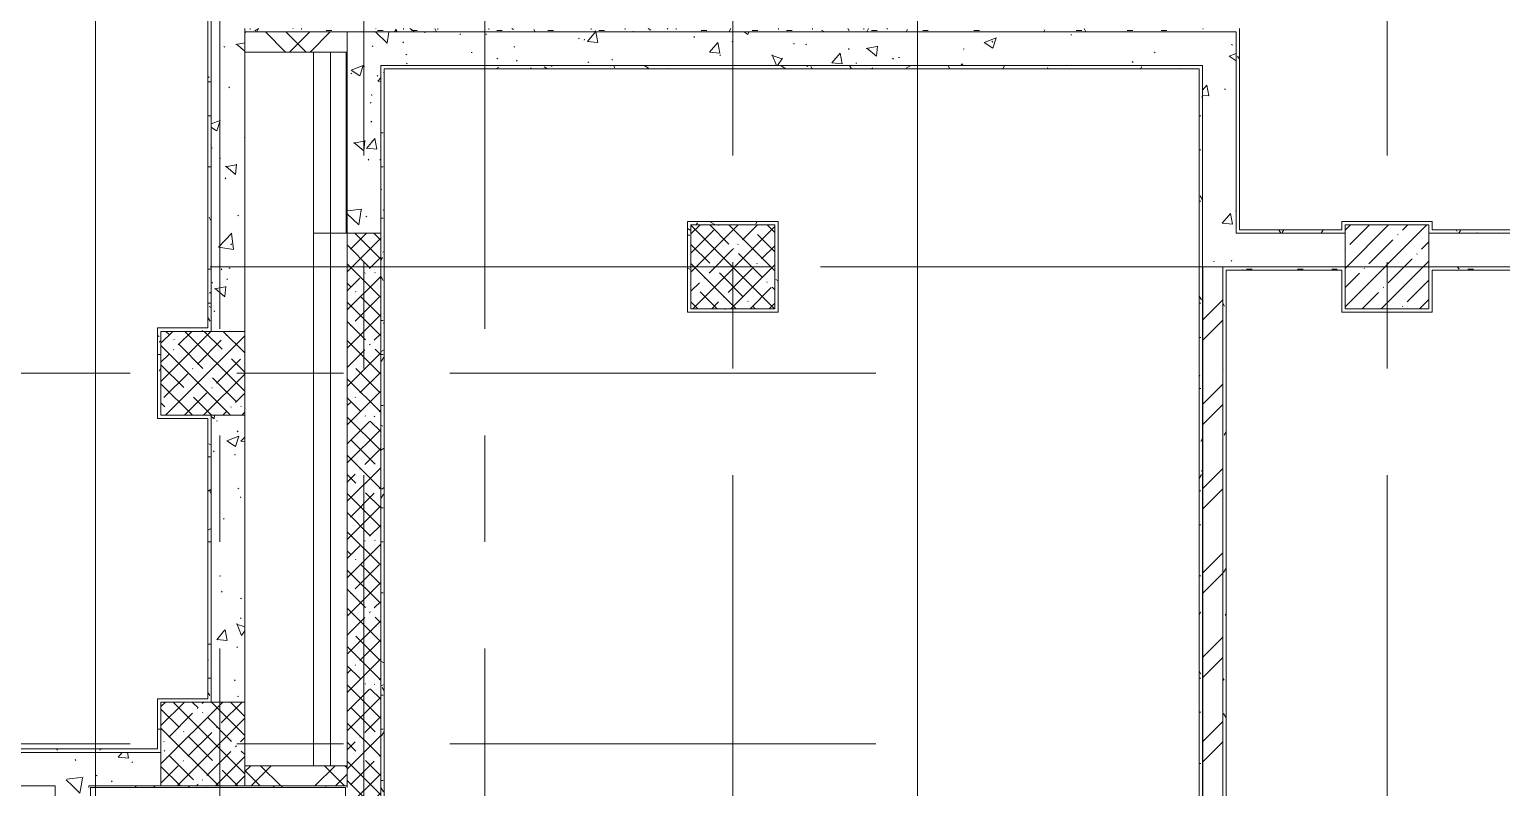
# Model space of a CAD drawing. Header units: metres. Extents: x 50 to 891, y -1294 to 247.
# Drawn here: x 289.92 to 333.81, y -1100.77 to -1078.17 of the extents above; entities that cross this region are included whole.
import ezdxf

# ---------------------------------------------------------------- set-up
doc = ezdxf.new("R2010")
doc.units = ezdxf.units.M
doc.linetypes.add('Линия сетки', pattern=[22.225, 12.7, -3.175, 3.175, -3.175])
doc.layers.add('ПЛАН', color=8, linetype='Continuous')
pattern_1 = [(45, (467.4277, -1464.794), (-1.257236, 1.257236), []), (45, (467.4277, -1462.889), (-1.257236, 1.257236), [])]
pattern_2 = [(50, (467.4277, -1464.794), (3.643683, -0.31878), [0.381, -4.191]), (355, (467.4277, -1464.794), (-0.704858, 3.821138), [0.3048, -3.3528]), (100.451, (467.7314, -1464.8206), (2.93885, 3.502334), [0.3238, -3.5618]), (46.184, (467.4277, -1463.778), (5.42158, -0.840855), [0.5715, -6.2865]), (96.636, (467.8795, -1463.848), (4.74805, 4.94855), [0.4857, -5.3427]), (351.184, (467.428, -1463.778), (4.7481, 4.948506), [0.4572, -5.0292]), (21, (467.9357, -1464.032), (3.03229, -2.045303), [0.381, -4.191]), (326, (467.9357, -1464.032), (1.236042, 3.683765), [0.3048, -3.3528]), (71.451, (468.1884, -1464.2025), (4.26834, 1.638427), [0.3238, -3.5618]), (37.5, (467.4277, -1464.794), (0.0617735, 1.6911006), [0.03353, -3.27863, 0.03353, -3.37007, -3.3655]), (37.5, (467.4277, -1464.794), (0.0617735, 1.6911006), [-6.71576, 0.03353, -3.33197]), (7.5, (467.4277, -1464.794), (1.336394, 2.003611), [0.03353, -1.90703, 0.03353, -3.20243, -1.2827]), (7.5, (467.4277, -1464.794), (1.336394, 2.003611), [-5.17652, 0.03353, -1.24917]), (327.5, (466.2949, -1464.794), (2.7118167, -0.1145767), [0.03353, -1.23647, 0.03353, -9.18667]), (327.5, (466.2949, -1464.794), (2.7118167, -0.1145767), [-1.30353, -3.92887, 0.03353, -5.22427]), (317.5, (465.787, -1464.794), (2.962585, 0.508536), [0.03353, -1.61747, 0.03353, -2.59791, -3.7338]), (317.5, (465.787, -1464.794), (2.962585, 0.508536), [-4.28244, 0.03353, -3.70027])]
pattern_3 = [(45, (467.42775, -1464.79405), (-0.5702463, 0.5702463), []), (45, (467.998, -1464.79405), (-0.5702463, 0.5702463), [1.008065, -0.201615, 0.016765, -0.18485])]
pattern_4 = [(0, (467.42775, -1464.79405), (2.032, 0.508), [0.16764, -1.35636, 0.16764, -1.35636, -8.128]), (0, (467.42775, -1464.79405), (2.032, 0.508), [-3.048, 0.16764, -2.88036, 0.16764, -1.35636, -3.556]), (0, (467.42775, -1464.79405), (2.032, 0.508), [-7.62, 0.16764, -0.84836, 0.16764, -2.37236]), (120, (468.18975, -1464.54005), (-1.4559409, 1.5057636), [0.16764, -1.35636, 0.16764, -9.48436]), (120, (468.18975, -1464.54005), (-1.4559409, 1.5057636), [-1.69164, -1.35636, 0.16764, -2.88036, -5.08]), (120, (468.18975, -1464.54005), (-1.4559409, 1.5057636), [-6.096, 0.16764, -1.35636, 0.16764, -3.38836]), (120, (468.18975, -1464.54005), (-1.4559409, 1.5057636), [-7.78764, -0.84836, 0.16764, -2.37236]), (240, (468.44375, -1463.52405), (-0.5760591, -2.0137636), [0.16764, -1.35636, 0.16764, -9.48436]), (240, (468.44375, -1463.52405), (-0.5760591, -2.0137636), [-1.69164, -1.35636, 0.16764, -2.88036, -5.08]), (240, (468.44375, -1463.52405), (-0.5760591, -2.0137636), [-6.096, 0.16764, -1.35636, 0.16764, -3.38836]), (240, (468.44375, -1463.52405), (-0.5760591, -2.0137636), [-7.78764, -0.84836, 0.16764, -2.37236])]
pattern_5 = [(135, (-1795.4389, 1051.8707), (-1.2572359, -1.2572359), []), (135, (-1797.3439, 1051.8707), (-1.2572359, -1.2572359), [])]
pattern_6 = [(140, (-1795.439, 1051.8707), (0.318779, 3.6436825), [0.381, -4.191]), (85, (-1795.439, 1051.8707), (-3.821138, -0.704858), [0.3048, -3.3528]), (190.451, (-1795.4123, 1052.1743), (-3.5023338, 2.93885), [0.3238, -3.5618]), (136.184, (-1796.455, 1051.8707), (0.840855, 5.421581), [0.5715, -6.2865]), (186.636, (-1796.385, 1052.3225), (-4.948549, 4.74805), [0.4857, -5.3427]), (81.184, (-1796.455, 1051.8707), (-4.948506, 4.748103), [0.4572, -5.0292]), (111, (-1796.201, 1052.3787), (2.0453028, 3.0322893), [0.381, -4.191]), (56, (-1796.201, 1052.3787), (-3.6837646, 1.2360417), [0.3048, -3.3528]), (161.451, (-1796.0305, 1052.6314), (-1.6384274, 4.2683413), [0.3238, -3.5618]), (127.5, (-1795.4389, 1051.8707), (-1.6911006, 0.06177347), [0.03353, -3.27863, 0.03353, -3.37007, -3.3655]), (127.5, (-1795.4389, 1051.8707), (-1.6911006, 0.06177347), [-6.71576, 0.03353, -3.33197]), (97.5, (-1795.4389, 1051.8707), (-2.0036106, 1.3363944), [0.03353, -1.90703, 0.03353, -3.20243, -1.2827]), (97.5, (-1795.4389, 1051.8707), (-2.0036106, 1.3363944), [-5.17652, 0.03353, -1.24917]), (57.5, (-1795.4389, 1050.7378), (0.1145767, 2.71181666), [0.03353, -1.23647, 0.03353, -9.18667]), (57.5, (-1795.4389, 1050.7378), (0.1145767, 2.71181666), [-1.30353, -3.92887, 0.03353, -5.22427]), (47.5, (-1795.439, 1050.2298), (-0.5085355, 2.9625848), [0.03353, -1.61747, 0.03353, -6.33171]), (47.5, (-1795.439, 1050.2298), (-0.5085355, 2.9625848), [-1.68453, -2.59791, 0.03353, -3.70027])]
pattern_7 = [(135, (-1795.4389, 1051.8707), (-0.57024626, -0.57024626), []), (135, (-1795.4389, 1052.4409), (-0.57024626, -0.57024626), [1.008065, -0.201615, 0.016765, -0.18485])]
pattern_8 = [(90, (-1795.4389, 1051.87066), (-0.508, 2.032), [0.16764, -1.35636, 0.16764, -9.48436]), (90, (-1795.4389, 1051.87066), (-0.508, 2.032), [-1.69164, -1.35636, 0.16764, -2.88036, -5.08]), (90, (-1795.4389, 1051.87066), (-0.508, 2.032), [-6.096, 0.16764, -1.35636, 0.16764, -3.38836]), (90, (-1795.4389, 1051.87066), (-0.508, 2.032), [-7.78764, -0.84836, 0.16764, -2.37236]), (210, (-1795.6929, 1052.63266), (-1.50576362, -1.455940905), [0.16764, -1.35636, 0.16764, -9.48436]), (210, (-1795.6929, 1052.63266), (-1.50576362, -1.455940905), [-1.69164, -1.35636, 0.16764, -2.88036, -5.08]), (210, (-1795.6929, 1052.63266), (-1.50576362, -1.455940905), [-6.096, 0.16764, -1.35636, 0.16764, -3.38836]), (210, (-1795.6929, 1052.63266), (-1.50576362, -1.455940905), [-7.78764, -0.84836, 0.16764, -2.37236]), (330, (-1796.7089, 1052.88666), (2.01376362, -0.576059095), [0.16764, -1.35636, 0.16764, -9.48436]), (330, (-1796.7089, 1052.88666), (2.01376362, -0.576059095), [-1.69164, -1.35636, 0.16764, -2.88036, -5.08]), (330, (-1796.7089, 1052.88666), (2.01376362, -0.576059095), [-6.096, 0.16764, -1.35636, 0.16764, -3.38836]), (330, (-1796.7089, 1052.88666), (2.01376362, -0.576059095), [-7.78764, -0.84836, 0.16764, -2.37236])]

msp = doc.modelspace()

# ---------------------------------------------------------------- hatches: boundary and pattern name
at = {"layer": 'ПЛАН', "lineweight": 13}
h = msp.add_hatch(dxfattribs=at)
h.set_pattern_fill('FP_4', color=8, scale=0.005, style=0, pattern_type=2)
h.set_pattern_definition(pattern_2)
h.paths.add_polyline_path([(295.345, -1098.219), (296.345, -1098.219), (296.345, -1089.669), (295.345, -1089.669), (295.345, -1098.138)])
h.paths.add_polyline_path([(295.345, -1087.169), (296.345, -1087.169), (296.345, -1069.869), (295.345, -1069.869), (295.345, -1081.96)])
h = msp.add_hatch(dxfattribs=at)
h.set_pattern_fill('FP_3', color=8, scale=0.005, angle=90, style=0, pattern_type=2)
h.set_pattern_definition(pattern_6)
h.paths.add_polyline_path([(296.345, -1098.219), (296.345, -1089.669), (295.345, -1089.669), (295.345, -1098.219), (295.95, -1098.219)])
h.paths.add_polyline_path([(296.345, -1075.647), (296.345, -1069.869), (295.345, -1069.869), (295.345, -1087.169), (296.345, -1087.169), (296.345, -1078.144)])
h = msp.add_hatch(dxfattribs=at)
h.set_pattern_fill('FP_5', color=8, scale=0.005, style=0, pattern_type=2)
h.set_pattern_definition(pattern_4)
h.paths.add_polyline_path([(295.245, -1087.169), (295.345, -1087.169), (295.345, -1069.969), (295.245, -1069.969), (295.245, -1087.069)])
h = msp.add_hatch(dxfattribs=at)
h.set_pattern_fill('FP_5', color=8, scale=0.005, angle=90, style=0, pattern_type=2)
h.set_pattern_definition(pattern_8)
h.paths.add_polyline_path([(295.345, -1069.969), (295.245, -1069.969), (295.245, -1087.169), (295.345, -1087.169), (295.345, -1075.647)])
h = msp.add_hatch(dxfattribs=at)
h.set_pattern_fill('FP_5', color=8, scale=0.005, style=0, pattern_type=2)
h.set_pattern_definition(pattern_4)
h.paths.add_polyline_path([(296.345, -1078.244), (325.895, -1078.244), (325.895, -1078.144), (296.345, -1078.144)])
h = msp.add_hatch(dxfattribs=at)
h.set_pattern_fill('FP_5', color=8, scale=0.005, angle=90, style=0, pattern_type=2)
h.set_pattern_definition(pattern_8)
h.paths.add_polyline_path([(316.399, -1078.244), (316.399, -1078.144), (296.345, -1078.144), (296.345, -1078.244), (300.229, -1078.244)])
h = msp.add_hatch(dxfattribs=at)
h.set_pattern_fill('FP_3', color=8, scale=0.005, style=0, pattern_type=2)
h.set_pattern_definition(pattern_1)
h.paths.add_polyline_path([(296.345, -1078.844), (299.399, -1078.844), (299.399, -1078.244), (296.345, -1078.244)])
h = msp.add_hatch(dxfattribs=at)
h.set_pattern_fill('FP_1', color=8, scale=0.005, angle=90, style=0, pattern_type=2)
h.set_pattern_definition(pattern_5)
h.paths.add_polyline_path([(299.399, -1078.244), (296.345, -1078.244), (296.345, -1078.844), (299.399, -1078.844)])
h = msp.add_hatch(dxfattribs=at)
h.set_pattern_fill('FP_4', color=8, scale=0.005, style=0, pattern_type=2)
h.set_pattern_definition(pattern_2)
h.paths.add_polyline_path([(299.399, -1079.244), (325.895, -1079.244), (325.895, -1078.244), (299.399, -1078.244), (299.399, -1078.844)])
h = msp.add_hatch(dxfattribs=at)
h.set_pattern_fill('FP_3', color=8, scale=0.005, angle=90, style=0, pattern_type=2)
h.set_pattern_definition(pattern_6)
h.paths.add_polyline_path([(316.399, -1078.616), (316.399, -1078.244), (299.399, -1078.244), (299.399, -1079.244), (316.399, -1079.244)])
h = msp.add_hatch(dxfattribs=at)
h.set_pattern_fill('FP_5', color=8, scale=0.005, style=0, pattern_type=2)
h.set_pattern_definition(pattern_4)
h.paths.add_polyline_path([(325.895, -1084.144), (325.995, -1084.144), (325.995, -1078.144), (325.895, -1078.144), (325.895, -1081.96)])
h = msp.add_hatch(dxfattribs=at)
h.set_pattern_fill('FP_4', color=8, scale=0.005, style=0, pattern_type=2)
h.set_pattern_definition(pattern_2)
h.paths.add_polyline_path([(299.399, -1084.244), (300.399, -1084.244), (300.399, -1079.244), (299.399, -1079.244), (299.399, -1081.96)])
h = msp.add_hatch(dxfattribs=at)
h.set_pattern_fill('FP_3', color=8, scale=0.005, angle=90, style=0, pattern_type=2)
h.set_pattern_definition(pattern_6)
h.paths.add_polyline_path([(300.399, -1079.244), (299.399, -1079.244), (299.399, -1084.244), (300.399, -1084.244)])
h = msp.add_hatch(dxfattribs=at)
h.set_pattern_fill('FP_5', color=8, scale=0.005, style=0, pattern_type=2)
h.set_pattern_definition(pattern_4)
h.paths.add_polyline_path([(324.795, -1079.344), (324.895, -1079.344), (324.895, -1079.244), (300.399, -1079.244), (300.399, -1079.344), (321.845, -1079.344)])
h = msp.add_hatch(dxfattribs=at)
h.set_pattern_fill('FP_5', color=8, scale=0.005, angle=90, style=0, pattern_type=2)
h.set_pattern_definition(pattern_8)
h.paths.add_polyline_path([(316.399, -1079.279), (316.399, -1079.244), (300.399, -1079.244), (300.399, -1079.344), (316.399, -1079.344)])
h = msp.add_hatch(dxfattribs=at)
h.set_pattern_fill('FP_5', color=8, scale=0.005, style=0, pattern_type=2)
h.set_pattern_definition(pattern_4)
h.paths.add_polyline_path([(300.399, -1123.994), (300.499, -1123.994), (300.499, -1079.344), (300.399, -1079.344), (300.399, -1123.754)])
h = msp.add_hatch(dxfattribs=at)
h.set_pattern_fill('FP_5', color=8, scale=0.005, angle=90, style=0, pattern_type=2)
h.set_pattern_definition(pattern_8)
h.paths.add_polyline_path([(300.499, -1079.344), (300.399, -1079.344), (300.399, -1123.994), (300.499, -1123.994), (300.499, -1090.304)])
h = msp.add_hatch(dxfattribs=at)
h.set_pattern_fill('FP_5', color=8, scale=0.005, style=0, pattern_type=2)
h.set_pattern_definition(pattern_4)
h.paths.add_polyline_path([(324.895, -1124.094), (324.895, -1122.121), (324.795, -1122.121), (324.795, -1124.094)])
h.paths.add_polyline_path([(324.795, -1117.121), (324.895, -1117.121), (324.895, -1079.344), (324.795, -1079.344), (324.795, -1114.317)])
h = msp.add_hatch(dxfattribs=at)
h.set_pattern_fill('FP_4', color=8, scale=0.005, style=0, pattern_type=2)
h.set_pattern_definition(pattern_2)
h.paths.add_polyline_path([(325.895, -1085.244), (325.895, -1079.244), (324.895, -1079.244), (324.895, -1085.244)])
h = msp.add_hatch(dxfattribs=at)
h.set_pattern_fill('FP_5', color=8, scale=0.005, style=0, pattern_type=2)
h.set_pattern_definition(pattern_4)
h.paths.add_polyline_path([(309.545, -1086.594), (309.645, -1086.594), (309.645, -1083.894), (309.545, -1083.894)])
h = msp.add_hatch(dxfattribs=at)
h.set_pattern_fill('FP_5', color=8, scale=0.005, angle=90, style=0, pattern_type=2)
h.set_pattern_definition(pattern_8)
h.paths.add_polyline_path([(309.645, -1083.894), (309.545, -1083.894), (309.545, -1086.594), (309.645, -1086.594), (309.645, -1083.994)])
h = msp.add_hatch(dxfattribs=at)
h.set_pattern_fill('FP_5', color=8, scale=0.005, style=0, pattern_type=2)
h.set_pattern_definition(pattern_4)
h.paths.add_polyline_path([(309.645, -1083.994), (312.145, -1083.994), (312.145, -1083.894), (309.645, -1083.894)])
h = msp.add_hatch(dxfattribs=at)
h.set_pattern_fill('FP_5', color=8, scale=0.005, angle=90, style=0, pattern_type=2)
h.set_pattern_definition(pattern_8)
h.paths.add_polyline_path([(312.145, -1083.894), (309.645, -1083.894), (309.645, -1083.994), (312.145, -1083.994)])
h = msp.add_hatch(dxfattribs=at)
h.set_pattern_fill('FP_1', color=8, scale=0.005, style=0, pattern_type=2)
h.set_pattern_definition(pattern_3)
h.paths.add_polyline_path([(309.645, -1086.494), (312.145, -1086.494), (312.145, -1083.994), (309.645, -1083.994)])
h = msp.add_hatch(dxfattribs=at)
h.set_pattern_fill('FP_2', color=8, scale=0.005, angle=90, style=0, pattern_type=2)
h.set_pattern_definition(pattern_7)
h.paths.add_polyline_path([(312.145, -1083.994), (309.645, -1083.994), (309.645, -1086.494), (312.145, -1086.494)])
h = msp.add_hatch(dxfattribs=at)
h.set_pattern_fill('FP_5', color=8, scale=0.005, style=0, pattern_type=2)
h.set_pattern_definition(pattern_4)
h.paths.add_polyline_path([(312.145, -1086.494), (312.245, -1086.494), (312.245, -1083.894), (312.145, -1083.894), (312.145, -1083.994)])
h = msp.add_hatch(dxfattribs=at)
h.set_pattern_fill('FP_5', color=8, scale=0.005, angle=90, style=0, pattern_type=2)
h.set_pattern_definition(pattern_8)
h.paths.add_polyline_path([(312.245, -1083.894), (312.145, -1083.894), (312.145, -1086.494), (312.245, -1086.494)])
h = msp.add_hatch(dxfattribs=at)
h.set_pattern_fill('FP_1', color=8, scale=0.005, style=0, pattern_type=2)
h.set_pattern_definition(pattern_3)
h.paths.add_polyline_path([(329.145, -1086.494), (331.645, -1086.494), (331.645, -1083.994), (329.145, -1083.994), (329.145, -1085.244)])
h = msp.add_hatch(dxfattribs=at)
h.set_pattern_fill('FP_1', color=8, scale=0.005, style=0, pattern_type=2)
h.set_pattern_definition(pattern_3)
h.paths.add_polyline_path([(299.395, -1107.094), (300.395, -1107.094), (300.395, -1084.244), (299.395, -1084.244), (299.395, -1106.227)])
h = msp.add_hatch(dxfattribs=at)
h.set_pattern_fill('FP_2', color=8, scale=0.005, angle=90, style=0, pattern_type=2)
h.set_pattern_definition(pattern_7)
h.paths.add_polyline_path([(300.395, -1084.244), (299.395, -1084.244), (299.395, -1107.094), (300.395, -1107.094), (300.395, -1090.304)])
h = msp.add_hatch(dxfattribs=at)
h.set_pattern_fill('FP_5', color=8, scale=0.005, style=0, pattern_type=2)
h.set_pattern_definition(pattern_4)
h.paths.add_polyline_path([(325.895, -1084.244), (329.045, -1084.244), (329.045, -1084.144), (325.895, -1084.144)])
h = msp.add_hatch(dxfattribs=at)
h.set_pattern_fill('FP_5', color=8, scale=0.005, style=0, pattern_type=2)
h.set_pattern_definition(pattern_4)
h.paths.add_polyline_path([(331.645, -1084.244), (347.795, -1084.244), (347.795, -1084.144), (331.645, -1084.144)])
h = msp.add_hatch(dxfattribs=at)
h.set_pattern_fill('FP_3', color=8, scale=0.005, style=0, pattern_type=2)
h.set_pattern_definition(pattern_1)
h.paths.add_polyline_path([(324.901, -1114.207), (325.501, -1114.207), (325.501, -1085.244), (324.901, -1085.244), (324.901, -1108.924)])
h = msp.add_hatch(dxfattribs=at)
h.set_pattern_fill('FP_5', color=8, scale=0.005, style=0, pattern_type=2)
h.set_pattern_definition(pattern_4)
h.paths.add_polyline_path([(325.601, -1085.344), (329.145, -1085.344), (329.145, -1085.244), (325.501, -1085.244), (325.501, -1085.344)])
h = msp.add_hatch(dxfattribs=at)
h.set_pattern_fill('FP_5', color=8, scale=0.005, style=0, pattern_type=2)
h.set_pattern_definition(pattern_4)
h.paths.add_polyline_path([(347.795, -1085.344), (347.895, -1085.344), (347.895, -1085.244), (331.745, -1085.244), (331.745, -1085.344), (342.722, -1085.344)])
h = msp.add_hatch(dxfattribs=at)
h.set_pattern_fill('FP_5', color=8, scale=0.005, style=0, pattern_type=2)
h.set_pattern_definition(pattern_4)
h.paths.add_polyline_path([(325.601, -1114.107), (325.601, -1085.344), (325.501, -1085.344), (325.501, -1114.107)])
h = msp.add_hatch(dxfattribs=at)
h.set_pattern_fill('FP_5', color=8, scale=0.005, angle=90, style=0, pattern_type=2)
h.set_pattern_definition(pattern_8)
h.paths.add_polyline_path([(312.245, -1086.494), (309.645, -1086.494), (309.645, -1086.594), (312.245, -1086.594)])
h = msp.add_hatch(dxfattribs=at)
h.set_pattern_fill('FP_5', color=8, scale=0.005, style=0, pattern_type=2)
h.set_pattern_definition(pattern_4)
h.paths.add_polyline_path([(293.745, -1087.169), (295.245, -1087.169), (295.245, -1087.069), (293.745, -1087.069)])
h = msp.add_hatch(dxfattribs=at)
h.set_pattern_fill('FP_5', color=8, scale=0.005, style=0, pattern_type=2)
h.set_pattern_definition(pattern_4)
h.paths.add_polyline_path([(293.745, -1089.769), (293.845, -1089.769), (293.845, -1087.169), (293.745, -1087.169), (293.745, -1087.352)])
h = msp.add_hatch(dxfattribs=at)
h.set_pattern_fill('FP_5', color=8, scale=0.005, angle=90, style=0, pattern_type=2)
h.set_pattern_definition(pattern_8)
h.paths.add_polyline_path([(293.845, -1087.169), (293.745, -1087.169), (293.745, -1089.769), (293.845, -1089.769), (293.845, -1089.669)])
h = msp.add_hatch(dxfattribs=at)
h.set_pattern_fill('FP_1', color=8, scale=0.005, style=0, pattern_type=2)
h.set_pattern_definition(pattern_3)
h.paths.add_polyline_path([(293.845, -1089.669), (296.345, -1089.669), (296.345, -1087.169), (293.845, -1087.169), (293.845, -1087.352)])
h = msp.add_hatch(dxfattribs=at)
h.set_pattern_fill('FP_2', color=8, scale=0.005, angle=90, style=0, pattern_type=2)
h.set_pattern_definition(pattern_7)
h.paths.add_polyline_path([(296.345, -1087.169), (293.845, -1087.169), (293.845, -1089.669), (296.345, -1089.669)])
h = msp.add_hatch(dxfattribs=at)
h.set_pattern_fill('FP_5', color=8, scale=0.005, style=0, pattern_type=2)
h.set_pattern_definition(pattern_4)
h.paths.add_polyline_path([(295.245, -1098.219), (295.345, -1098.219), (295.345, -1089.769), (295.245, -1089.769), (295.245, -1098.138)])
h = msp.add_hatch(dxfattribs=at)
h.set_pattern_fill('FP_5', color=8, scale=0.005, angle=90, style=0, pattern_type=2)
h.set_pattern_definition(pattern_8)
h.paths.add_polyline_path([(295.345, -1089.769), (295.245, -1089.769), (295.245, -1098.219), (295.345, -1098.219), (295.345, -1090.304)])
h = msp.add_hatch(dxfattribs=at)
h.set_pattern_fill('FP_5', color=8, scale=0.005, style=0, pattern_type=2)
h.set_pattern_definition(pattern_4)
h.paths.add_polyline_path([(293.745, -1099.719), (293.845, -1099.719), (293.845, -1098.219), (293.745, -1098.219), (293.745, -1099.619)])
h = msp.add_hatch(dxfattribs=at)
h.set_pattern_fill('FP_1', color=8, scale=0.005, style=0, pattern_type=2)
h.set_pattern_definition(pattern_3)
h.paths.add_polyline_path([(293.845, -1100.719), (296.345, -1100.719), (296.345, -1098.219), (293.845, -1098.219), (293.845, -1099.486)])
h = msp.add_hatch(dxfattribs=at)
h.set_pattern_fill('FP_2', color=8, scale=0.005, angle=90, style=0, pattern_type=2)
h.set_pattern_definition(pattern_7)
h.paths.add_polyline_path([(296.345, -1098.219), (293.845, -1098.219), (293.845, -1100.719), (296.345, -1100.719)])
h = msp.add_hatch(dxfattribs=at)
h.set_pattern_fill('FP_3', color=8, scale=0.005, angle=90, style=0, pattern_type=2)
h.set_pattern_definition(pattern_6)
h.paths.add_polyline_path([(293.845, -1100.719), (293.845, -1099.719), (284.545, -1099.719), (284.545, -1100.719), (293.811, -1100.719)])
h.paths.add_polyline_path([(282.045, -1099.719), (273.795, -1099.719), (273.795, -1100.719), (282.045, -1100.719)])
h = msp.add_hatch(dxfattribs=at)
h.set_pattern_fill('FP_5', color=8, scale=0.005, angle=90, style=0, pattern_type=2)
h.set_pattern_definition(pattern_8)
h.paths.add_polyline_path([(293.745, -1099.619), (284.545, -1099.619), (284.545, -1099.719), (293.745, -1099.719)])
h = msp.add_hatch(dxfattribs=at)
h.set_pattern_fill('FP_4', color=8, scale=0.005, style=0, pattern_type=2)
h.set_pattern_definition(pattern_2)
h.paths.add_polyline_path([(291.895, -1100.719), (293.845, -1100.719), (293.845, -1099.719), (291.895, -1099.719), (291.895, -1100.621)])
h = msp.add_hatch(dxfattribs=at)
h.set_pattern_fill('FP_3', color=8, scale=0.005, style=0, pattern_type=2)
h.set_pattern_definition(pattern_1)
h.paths.add_polyline_path([(296.345, -1100.719), (299.395, -1100.719), (299.395, -1100.119), (296.345, -1100.119)])
h = msp.add_hatch(dxfattribs=at)
h.set_pattern_fill('FP_1', color=8, scale=0.005, angle=90, style=0, pattern_type=2)
h.set_pattern_definition(pattern_5)
h.paths.add_polyline_path([(299.395, -1100.119), (296.345, -1100.119), (296.345, -1100.719), (299.395, -1100.719)])
h = msp.add_hatch(dxfattribs=at)
h.set_pattern_fill('FP_5', color=8, scale=0.005, angle=90, style=0, pattern_type=2)
h.set_pattern_definition(pattern_8)
h.paths.add_polyline_path([(290.695, -1100.719), (274.895, -1100.719), (274.895, -1100.819), (290.695, -1100.819)])
h = msp.add_hatch(dxfattribs=at)
h.set_pattern_fill('FP_3', color=8, scale=0.005, angle=90, style=0, pattern_type=2)
h.set_pattern_definition(pattern_6)
h.paths.add_polyline_path([(291.695, -1111.369), (291.695, -1108.119), (290.695, -1108.119), (290.695, -1111.419), (291.695, -1111.419)])
h.paths.add_polyline_path([(291.695, -1104.619), (291.695, -1100.719), (290.695, -1100.719), (290.695, -1104.619), (291.671, -1104.619)])
h = msp.add_hatch(dxfattribs=at)
h.set_pattern_fill('FP_5', color=8, scale=0.005, angle=90, style=0, pattern_type=2)
h.set_pattern_definition(pattern_8)
h.paths.add_polyline_path([(299.395, -1100.719), (291.695, -1100.719), (291.695, -1100.769), (299.395, -1100.769)])
h = msp.add_hatch(dxfattribs=at)
h.set_pattern_fill('FP_5', color=8, scale=0.005, style=0, pattern_type=2)
h.set_pattern_definition(pattern_4)
h.paths.add_polyline_path([(291.895, -1100.769), (299.395, -1100.769), (299.395, -1100.719), (291.895, -1100.719), (291.895, -1100.765)])

# ---------------------------------------------------------------- linework, layer by layer
at = {"layer": 'ПЛАН', "color": 8, "linetype": 'Линия сетки', "lineweight": 13}
for p, q in [((295.595, -963.271), (295.595, -1116.195)), ((303.495, -963.271), (303.495, -1116.195)), ((299.895, -1069.231), (299.895, -1215.489)), ((310.895, -1069.231), (310.895, -1215.489)), ((330.395, -1069.231), (330.395, -1215.489)), ((467.624, -1085.244), (295.315, -1085.244)), ((467.624, -1085.244), (295.315, -1085.244)), ((326.203, -1085.244), (295.315, -1085.244)), ((315.156, -1088.419), (172.858, -1088.419)), ((299.895, -1092.596), (299.895, -1215.489)), ((315.156, -1099.469), (179.208, -1099.469))]:
    msp.add_line(p, q, dxfattribs=at)
at = {"layer": 'ПЛАН', "color": 8, "lineweight": 13}
for p, q in [((291.895, -1138.061), (291.895, -1056.475)), ((295.245, -1069.969), (295.245, -1087.069)), ((295.245, -1069.969), (295.245, -1087.069)), ((295.345, -1069.969), (295.345, -1087.169)), ((295.345, -1087.169), (295.345, -1069.969)), ((295.345, -1069.969), (295.345, -1087.169)), ((295.345, -1087.169), (295.345, -1069.969)), ((316.399, -1076.507), (316.399, -1129.3)), ((296.345, -1078.144), (296.345, -1078.244)), ((296.345, -1078.144), (296.345, -1078.244)), ((299.399, -1078.244), (296.345, -1078.244)), ((296.345, -1078.244), (296.345, -1078.844)), ((296.345, -1078.244), (325.895, -1078.244)), ((299.399, -1078.244), (296.345, -1078.244)), ((296.345, -1078.244), (296.345, -1078.844)), ((296.345, -1078.244), (316.399, -1078.244)), ((299.399, -1078.844), (299.399, -1078.244)), ((325.895, -1078.244), (299.399, -1078.244)), ((299.399, -1078.244), (299.399, -1078.844)), ((299.399, -1078.844), (299.399, -1078.244)), ((299.399, -1078.244), (299.399, -1078.844)), ((325.895, -1079.244), (325.895, -1078.244)), ((325.895, -1078.244), (325.895, -1079.244)), ((325.995, -1084.144), (325.995, -1078.144)), ((296.345, -1078.844), (299.399, -1078.844)), ((296.345, -1087.169), (296.345, -1078.844)), ((296.345, -1078.844), (299.399, -1078.844)), ((296.345, -1087.169), (296.345, -1078.844)), ((298.395, -1100.119), (298.395, -1078.844)), ((298.395, -1100.119), (298.395, -1078.844)), ((298.895, -1078.844), (298.895, -1100.119)), ((299.37, -1084.244), (299.37, -1078.844)), ((299.395, -1078.844), (299.395, -1084.244)), ((299.395, -1078.844), (299.395, -1084.244)), ((299.399, -1078.844), (299.399, -1084.244)), ((299.399, -1078.844), (299.399, -1084.244)), ((300.399, -1079.244), (324.895, -1079.244)), ((324.895, -1079.244), (300.399, -1079.244)), ((300.399, -1079.244), (300.399, -1123.994)), ((300.399, -1079.244), (316.399, -1079.244)), ((316.399, -1079.244), (300.399, -1079.244)), ((300.399, -1079.244), (300.399, -1123.994)), ((300.499, -1079.344), (324.795, -1079.344)), ((300.499, -1123.994), (300.499, -1079.344)), ((300.499, -1079.344), (316.399, -1079.344)), ((300.499, -1123.994), (300.499, -1079.344)), ((322.641, -1079.244), (322.629, -1079.244)), ((324.795, -1079.344), (324.795, -1117.121)), ((324.895, -1079.344), (324.895, -1079.244)), ((324.895, -1079.344), (324.895, -1085.244)), ((324.895, -1117.121), (324.895, -1079.344)), ((325.895, -1084.244), (325.895, -1079.244)), ((325.895, -1079.244), (325.895, -1084.144)), ((309.545, -1083.894), (309.545, -1086.594)), ((312.245, -1083.894), (309.545, -1083.894)), ((309.545, -1083.894), (309.545, -1086.594)), ((312.245, -1083.894), (309.545, -1083.894)), ((312.145, -1083.994), (309.645, -1083.994)), ((309.645, -1083.994), (309.645, -1086.494)), ((309.645, -1086.494), (309.645, -1083.994)), ((309.645, -1083.994), (312.145, -1083.994)), ((312.145, -1083.994), (309.645, -1083.994)), ((309.645, -1083.994), (309.645, -1086.494)), ((309.645, -1086.494), (309.645, -1083.994)), ((309.645, -1083.994), (312.145, -1083.994)), ((312.145, -1086.494), (312.145, -1083.994)), ((312.145, -1083.994), (312.145, -1086.494)), ((312.145, -1086.494), (312.145, -1083.994)), ((312.145, -1083.994), (312.145, -1086.494)), ((312.245, -1086.594), (312.245, -1083.894)), ((312.245, -1086.594), (312.245, -1083.894)), ((331.745, -1083.894), (329.045, -1083.894)), ((329.045, -1083.894), (329.045, -1084.144)), ((331.645, -1083.994), (329.145, -1083.994)), ((329.145, -1083.994), (329.145, -1084.244)), ((329.145, -1083.994), (331.645, -1083.994)), ((329.145, -1084.244), (329.145, -1083.994)), ((331.645, -1084.244), (331.645, -1083.994)), ((331.645, -1083.994), (331.645, -1084.244)), ((331.745, -1084.144), (331.745, -1083.894)), ((299.37, -1084.244), (298.395, -1084.244)), ((299.395, -1084.244), (299.37, -1084.244)), ((299.395, -1084.244), (299.395, -1100.119)), ((299.399, -1084.244), (299.395, -1084.244)), ((299.395, -1084.244), (299.395, -1100.119)), ((299.399, -1084.244), (299.395, -1084.244)), ((299.399, -1084.244), (300.395, -1084.244)), ((299.399, -1084.244), (300.395, -1084.244)), ((300.395, -1084.244), (300.399, -1084.244)), ((300.395, -1107.094), (300.395, -1084.244)), ((300.395, -1084.244), (300.399, -1084.244)), ((300.395, -1107.094), (300.395, -1084.244)), ((325.895, -1084.144), (325.895, -1084.244)), ((329.145, -1084.244), (325.895, -1084.244)), ((325.895, -1084.244), (329.045, -1084.244)), ((329.045, -1084.144), (325.995, -1084.144)), ((329.145, -1084.244), (329.145, -1085.244)), ((329.145, -1085.244), (329.145, -1084.244)), ((331.645, -1085.244), (331.645, -1084.244)), ((347.895, -1084.244), (331.645, -1084.244)), ((331.645, -1084.244), (331.645, -1085.244)), ((331.645, -1084.244), (347.795, -1084.244)), ((347.795, -1084.144), (331.745, -1084.144)), ((324.895, -1085.244), (329.145, -1085.244)), ((324.901, -1085.244), (324.901, -1115.207)), ((329.145, -1085.244), (324.901, -1085.244)), ((325.501, -1114.207), (325.501, -1085.244)), ((329.145, -1085.244), (329.145, -1086.494)), ((329.145, -1086.494), (329.145, -1085.244)), ((331.645, -1086.494), (331.645, -1085.244)), ((331.645, -1085.244), (331.645, -1086.494)), ((347.895, -1085.244), (331.645, -1085.244)), ((325.601, -1085.344), (329.045, -1085.344)), ((325.601, -1114.107), (325.601, -1085.344)), ((329.045, -1085.344), (329.045, -1086.594)), ((331.745, -1086.594), (331.745, -1085.344)), ((331.745, -1085.344), (347.795, -1085.344)), ((309.545, -1086.594), (312.245, -1086.594)), ((309.545, -1086.594), (312.245, -1086.594)), ((309.645, -1086.494), (312.145, -1086.494)), ((312.145, -1086.494), (309.645, -1086.494)), ((309.645, -1086.494), (312.145, -1086.494)), ((312.145, -1086.494), (309.645, -1086.494)), ((329.045, -1086.594), (331.745, -1086.594)), ((329.145, -1086.494), (331.645, -1086.494)), ((331.645, -1086.494), (329.145, -1086.494)), ((295.245, -1087.069), (293.745, -1087.069)), ((293.745, -1087.069), (293.745, -1089.769)), ((295.245, -1087.069), (293.745, -1087.069)), ((293.745, -1087.069), (293.745, -1089.769)), ((295.345, -1087.169), (293.845, -1087.169)), ((293.845, -1087.169), (293.845, -1089.669)), ((293.845, -1087.169), (295.345, -1087.169)), ((293.845, -1089.669), (293.845, -1087.169)), ((295.345, -1087.169), (293.845, -1087.169)), ((293.845, -1087.169), (293.845, -1089.669)), ((293.845, -1087.169), (295.345, -1087.169)), ((293.845, -1089.669), (293.845, -1087.169)), ((296.345, -1087.169), (295.345, -1087.169)), ((295.345, -1087.169), (296.345, -1087.169)), ((296.345, -1087.169), (295.345, -1087.169)), ((295.345, -1087.169), (296.345, -1087.169)), ((296.345, -1089.669), (296.345, -1087.169)), ((296.345, -1089.669), (296.345, -1087.169)), ((293.845, -1089.669), (295.345, -1089.669)), ((295.345, -1089.669), (293.845, -1089.669)), ((293.845, -1089.669), (295.345, -1089.669)), ((295.345, -1089.669), (293.845, -1089.669)), ((295.345, -1089.669), (296.345, -1089.669)), ((295.345, -1089.669), (295.345, -1098.219)), ((296.345, -1089.669), (295.345, -1089.669)), ((295.345, -1089.669), (296.345, -1089.669)), ((295.345, -1089.669), (295.345, -1098.219)), ((296.345, -1089.669), (295.345, -1089.669)), ((296.345, -1098.219), (296.345, -1089.669)), ((296.345, -1098.219), (296.345, -1089.669)), ((293.745, -1089.769), (295.245, -1089.769)), ((293.745, -1089.769), (295.245, -1089.769)), ((295.245, -1089.769), (295.245, -1098.119)), ((295.245, -1089.769), (295.245, -1098.119)), ((295.345, -1098.219), (295.345, -1089.769)), ((295.345, -1098.219), (295.345, -1089.769)), ((295.245, -1098.119), (293.745, -1098.119)), ((293.745, -1098.119), (293.745, -1099.619)), ((295.245, -1098.119), (293.745, -1098.119)), ((293.745, -1098.119), (293.745, -1099.619)), ((296.345, -1098.219), (293.845, -1098.219)), ((293.845, -1098.219), (293.845, -1100.719)), ((293.845, -1098.219), (295.345, -1098.219)), ((293.845, -1100.719), (293.845, -1098.219)), ((296.345, -1098.219), (293.845, -1098.219)), ((293.845, -1098.219), (293.845, -1100.719)), ((293.845, -1098.219), (295.345, -1098.219)), ((293.845, -1100.719), (293.845, -1098.219)), ((295.345, -1098.219), (296.345, -1098.219)), ((295.345, -1098.219), (296.345, -1098.219)), ((296.345, -1100.719), (296.345, -1098.219)), ((296.345, -1100.719), (296.345, -1098.219)), ((284.545, -1099.719), (293.745, -1099.719)), ((293.745, -1099.619), (284.645, -1099.619)), ((293.745, -1099.619), (291.895, -1099.619)), ((293.745, -1099.719), (291.895, -1099.719)), ((293.745, -1099.719), (293.845, -1099.719)), ((293.745, -1099.719), (293.845, -1099.719)), ((299.395, -1100.119), (296.345, -1100.119)), ((296.345, -1100.119), (296.345, -1100.719)), ((299.395, -1100.119), (296.345, -1100.119)), ((296.345, -1100.119), (296.345, -1100.719)), ((299.395, -1100.769), (299.395, -1100.119)), ((299.395, -1100.769), (299.395, -1100.119)), ((274.795, -1100.719), (290.695, -1100.719)), ((290.695, -1100.719), (290.695, -1104.619)), ((291.695, -1100.719), (293.845, -1100.719)), ((291.695, -1100.719), (291.695, -1100.769)), ((299.345, -1100.769), (291.745, -1100.769)), ((291.745, -1100.769), (291.745, -1104.619)), ((291.895, -1100.719), (293.845, -1100.719)), ((293.845, -1100.719), (296.345, -1100.719)), ((299.395, -1100.719), (293.845, -1100.719)), ((293.845, -1100.719), (296.345, -1100.719)), ((299.395, -1100.719), (293.845, -1100.719)), ((296.345, -1100.719), (299.395, -1100.719)), ((296.345, -1100.719), (299.395, -1100.719)), ((299.345, -1111.369), (299.345, -1100.769))]:
    msp.add_line(p, q, dxfattribs=at)

doc.saveas('drawing.dxf')
